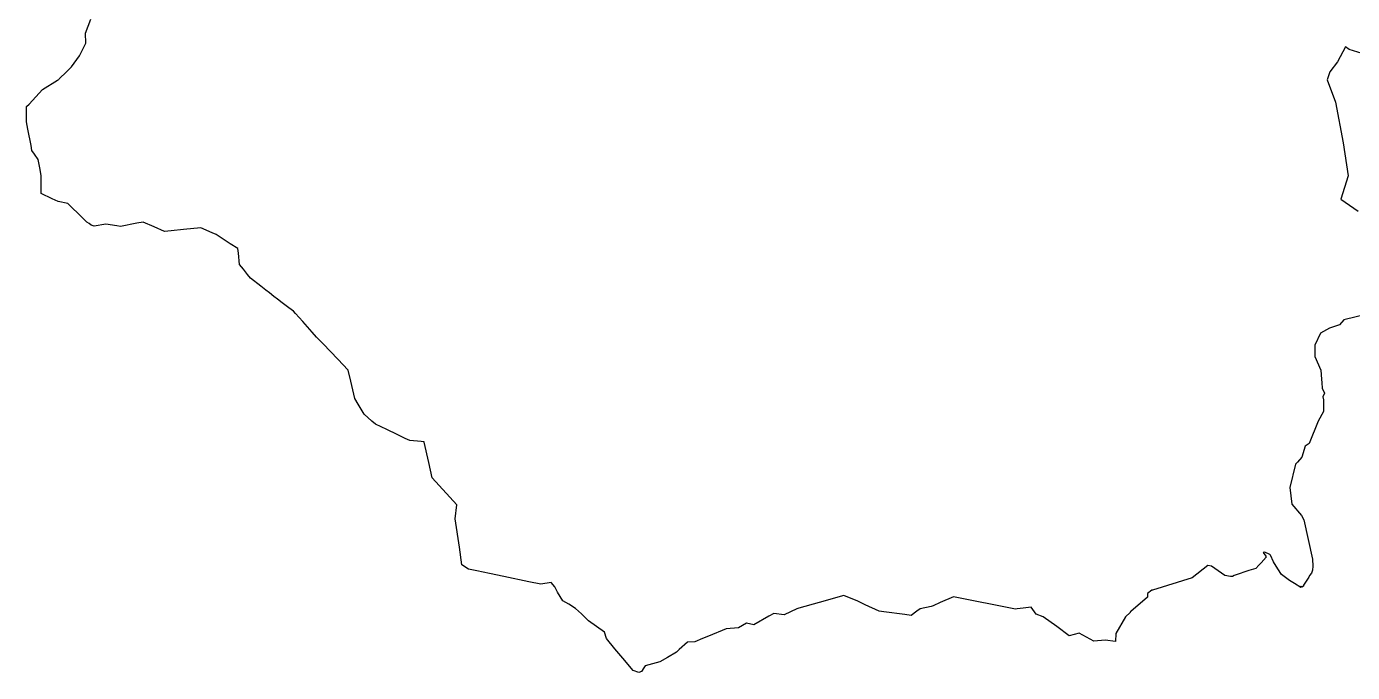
# Model space of a CAD drawing. Header units: metres. Extents: x 198218 to 208474, y 536547 to 547345.
# Drawn here: x 203112 to 206401, y 536547 to 538149 of the extents above; entities that cross this region are included whole.
import ezdxf

# ---------------------------------------------------------------- set-up
doc = ezdxf.new("R2010")
doc.units = ezdxf.units.M
doc.layers.add('ZONING', color=5, linetype='Continuous')

msp = doc.modelspace()

# ---------------------------------------------------------------- linework, layer by layer
at = {"layer": 'ZONING'}
for points in [[(206441, 537436.7), (206380.3, 537421.3), (206368.9, 537409.4), (206344.5, 537401.3), (206322.4, 537388.2), (206307.7, 537359.1), (206307.9, 537331.1), (206323.1, 537296.6), (206324.2, 537274.9), (206325.2, 537265.4), (206326.6, 537252.2), (206332, 537240.2), (206328.1, 537230.8), (206329.6, 537222.9), (206329.7, 537194.4), (206316.5, 537170.3), (206294.3, 537115), (206284.1, 537108.3), (206275.8, 537080.9), (206265.4, 537069.1), (206260, 537063.8), (206245.9, 537005.7), (206251, 536964.3), (206274.7, 536936.2), (206280.4, 536925.7), (206302.3, 536828.2), (206303.5, 536810.8), (206301.9, 536801.3), (206299.9, 536793.2), (206294.9, 536787.5), (206293.3, 536784), (206279.8, 536763.5), (206279.8, 536761.1), (206275.6, 536758.7), (206274.2, 536761.1), (206272.9, 536760.1), (206273.8, 536758.3), (206273.7, 536758.2), (206258, 536767.9), (206245.4, 536775.4), (206225.1, 536790.6), (206216.4, 536804.7), (206205.4, 536822), (206198.3, 536838.4), (206196.8, 536840), (206184.3, 536845.3), (206179.5, 536845), (206186.8, 536835.7), (206187.6, 536833.2), (206174.7, 536819.4), (206169.5, 536813.7), (206161.4, 536805.2), (206144.6, 536800), (206136.6, 536797.8), (206117.5, 536790.8), (206108.2, 536787.4), (206103.8, 536785.3), (206099, 536785.5), (206084.9, 536787.9), (206051.4, 536810.9), (206042.4, 536812.7), (206003.4, 536782.4), (205905.2, 536751.6), (205903.5, 536751.5), (205893.3, 536743), (205892.6, 536734.2), (205852, 536698.5), (205849.8, 536697.5), (205849.6, 536695.8), (205838.1, 536685.3), (205814.8, 536643.7), (205813.4, 536624.5), (205787.8, 536627.4), (205759.6, 536624.6), (205723.8, 536645.1), (205698.7, 536638.6), (205668.2, 536661.6), (205634.1, 536685.1), (205616.9, 536691.8), (205604, 536709.4), (205584.5, 536706.9), (205569.5, 536705.3), (205565.4, 536704), (205411.8, 536735.2), (205378.5, 536720.5), (205361.4, 536712.7), (205356.3, 536710.6), (205328.8, 536705), (205321.1, 536699.4), (205307.1, 536688.9), (205291.1, 536691), (205238.7, 536697.8), (205227, 536699.4), (205193, 536715.4), (205174.2, 536724.1), (205139.6, 536737.9), (205078.5, 536720.8), (205028, 536706.7), (205023.5, 536705.3), (204991.4, 536690.1), (204966, 536693.4), (204953.9, 536686.6), (204916.4, 536665.7), (204897.9, 536669.7), (204878.7, 536658), (204847.5, 536655.8), (204803.9, 536637.7), (204789.4, 536631.7), (204769.7, 536623.5), (204751.5, 536622.6), (204731.5, 536604.2), (204724.6, 536597.9), (204702.1, 536584.7), (204683.1, 536573.9), (204646.8, 536563.9), (204643.5, 536558.9), (204637.5, 536549.8), (204631.2, 536547.4), (204617.5, 536552.1), (204591.9, 536582.5), (204571.9, 536606.3), (204550.9, 536631.3), (204545.7, 536647.3), (204506.7, 536675.3), (204488.8, 536692.5), (204474.4, 536706.2), (204457.4, 536716.4), (204442.5, 536725.4), (204429.8, 536746.8), (204422.4, 536759.5), (204413.4, 536770.6), (204388.2, 536766.2), (204358.2, 536772.3), (204296, 536785.4), (204261.1, 536792.6), (204229.4, 536799.3), (204208.9, 536803.6), (204192.5, 536814), (204186.6, 536858.3), (204175.8, 536928.4), (204179.6, 536962.6), (204118.7, 537030.3), (204110.3, 537068), (204098.7, 537118.7), (204098.3, 537119.3), (204091.4, 537119.9), (204062.8, 537122.5), (204051.7, 537127.7), (204031.6, 537137.3), (204005.8, 537149.7), (203978.3, 537163), (203969.2, 537170.8), (203949.5, 537187.6), (203935, 537212.3), (203926.3, 537226.9), (203916.8, 537269.9), (203910.5, 537297.1), (203884.2, 537324.5), (203848, 537362.2), (203831.8, 537379), (203820.5, 537391.4), (203797.3, 537417.3), (203779.2, 537437.6), (203774.2, 537443.2), (203763.2, 537451.4), (203746.6, 537464), (203734.7, 537472.9), (203726, 537479.4), (203714.6, 537488.3), (203705.6, 537495.4), (203693.7, 537504.7), (203667.7, 537525), (203660.8, 537533.7), (203650.4, 537546.9), (203640.9, 537558.8), (203637.7, 537586.8), (203636.4, 537598.1), (203617.8, 537610.2), (203582.4, 537632.9), (203572.5, 537637.4), (203544.6, 537650), (203501.7, 537645.5), (203471, 537641.9), (203454.3, 537640.5), (203428.9, 537651.9), (203401.6, 537663.7), (203386, 537660.9), (203345.2, 537653.4), (203336.5, 537654.6), (203309.4, 537658.4), (203280.4, 537654.1), (203272.4, 537656.5), (203267.3, 537660.1), (203261.7, 537664.1), (203258.5, 537667.2), (203251.1, 537674.3), (203214.4, 537710), (203190.8, 537714.9), (203176.2, 537721.9), (203148.2, 537735), (203148.2, 537751.1), (203148.6, 537779.4), (203145, 537798.1), (203140.9, 537819.2), (203132.1, 537832.1), (203125.7, 537841.8), (203123.5, 537853.5), (203115.7, 537894.1), (203112.3, 537912.7), (203112.5, 537950.1), (203118.7, 537956.4), (203152.1, 537992.9), (203189.1, 538015.6), (203192.2, 538017.7), (203193.5, 538019), (203211.3, 538036.5), (203223.9, 538049), (203243.7, 538076.4), (203255.6, 538099.2), (203259.8, 538107.5), (203258.2, 538132.7), (203272, 538167.1)], [(206441, 537436.7), (206380.3, 537421.3), (206368.9, 537409.4), (206344.5, 537401.3), (206322.4, 537388.2), (206307.7, 537359.1), (206307.9, 537331.1), (206323.1, 537296.6), (206324.2, 537274.9), (206325.2, 537265.4), (206326.6, 537252.2), (206332, 537240.2), (206328.1, 537230.8), (206329.6, 537222.9), (206329.7, 537194.4), (206316.5, 537170.3), (206294.3, 537115), (206284.1, 537108.3), (206275.8, 537080.9), (206265.4, 537069.1), (206260, 537063.8), (206245.9, 537005.7), (206251, 536964.3), (206274.7, 536936.2), (206280.4, 536925.7), (206302.3, 536828.2), (206303.5, 536810.8), (206301.9, 536801.3), (206299.9, 536793.2), (206294.9, 536787.5), (206293.3, 536784), (206279.8, 536763.5), (206279.8, 536761.1), (206275.6, 536758.7), (206274.2, 536761.1), (206272.9, 536760.1), (206273.8, 536758.3), (206273.7, 536758.2), (206258, 536767.9), (206245.4, 536775.4), (206225.1, 536790.6), (206216.4, 536804.7), (206205.4, 536822), (206198.3, 536838.4), (206196.8, 536840), (206184.3, 536845.3), (206179.5, 536845), (206186.8, 536835.7), (206187.6, 536833.2), (206174.7, 536819.4), (206169.5, 536813.7), (206161.4, 536805.2), (206144.6, 536800), (206136.6, 536797.8), (206117.5, 536790.8), (206108.2, 536787.4), (206103.8, 536785.3), (206099, 536785.5), (206084.9, 536787.9), (206051.4, 536810.9), (206042.4, 536812.7), (206003.4, 536782.4), (205905.2, 536751.6), (205903.5, 536751.5), (205893.3, 536743), (205892.6, 536734.2), (205852, 536698.5), (205849.8, 536697.5), (205849.6, 536695.8), (205838.1, 536685.3), (205814.8, 536643.7), (205813.4, 536624.5), (205787.8, 536627.4), (205759.6, 536624.6), (205723.8, 536645.1), (205698.7, 536638.6), (205668.2, 536661.6), (205634.1, 536685.1), (205616.9, 536691.8), (205604, 536709.4), (205584.5, 536706.9), (205569.5, 536705.3), (205565.4, 536704), (205411.8, 536735.2), (205378.5, 536720.5), (205361.4, 536712.7), (205356.3, 536710.6), (205328.8, 536705), (205321.1, 536699.4), (205307.1, 536688.9), (205291.1, 536691), (205238.7, 536697.8), (205227, 536699.4), (205193, 536715.4), (205174.2, 536724.1), (205139.6, 536737.9), (205078.5, 536720.8), (205028, 536706.7), (205023.5, 536705.3), (204991.4, 536690.1), (204966, 536693.4), (204953.9, 536686.6), (204916.4, 536665.7), (204897.9, 536669.7), (204878.7, 536658), (204847.5, 536655.8), (204803.9, 536637.7), (204789.4, 536631.7), (204769.7, 536623.5), (204751.5, 536622.6), (204731.5, 536604.2), (204724.6, 536597.9), (204702.1, 536584.7), (204683.1, 536573.9), (204646.8, 536563.9), (204643.5, 536558.9), (204637.5, 536549.8), (204631.2, 536547.4), (204617.5, 536552.1), (204591.9, 536582.5), (204571.9, 536606.3), (204550.9, 536631.3), (204545.7, 536647.3), (204506.7, 536675.3), (204488.8, 536692.5), (204474.4, 536706.2), (204457.4, 536716.4), (204442.5, 536725.4), (204429.8, 536746.8), (204422.4, 536759.5), (204413.4, 536770.6), (204388.2, 536766.2), (204358.2, 536772.3), (204296, 536785.4), (204261.1, 536792.6), (204229.4, 536799.3), (204208.9, 536803.6), (204192.5, 536814), (204186.6, 536858.3), (204175.8, 536928.4), (204179.6, 536962.6), (204118.7, 537030.3), (204110.3, 537068), (204098.7, 537118.7), (204098.3, 537119.3), (204091.4, 537119.9), (204062.8, 537122.5), (204051.7, 537127.7), (204031.6, 537137.3), (204005.8, 537149.7), (203978.3, 537163), (203969.2, 537170.8), (203949.5, 537187.6), (203935, 537212.3), (203926.3, 537226.9), (203916.8, 537269.9), (203910.5, 537297.1), (203884.2, 537324.5), (203848, 537362.2), (203831.8, 537379), (203820.5, 537391.4), (203797.3, 537417.3), (203779.2, 537437.6), (203774.2, 537443.2), (203763.2, 537451.4), (203746.6, 537464), (203734.7, 537472.9), (203726, 537479.4), (203714.6, 537488.3), (203705.6, 537495.4), (203693.7, 537504.7), (203667.7, 537525), (203660.8, 537533.7), (203650.4, 537546.9), (203640.9, 537558.8), (203637.7, 537586.8), (203636.4, 537598.1), (203617.8, 537610.2), (203582.4, 537632.9), (203572.5, 537637.4), (203544.6, 537650), (203501.7, 537645.5), (203471, 537641.9), (203454.3, 537640.5), (203428.9, 537651.9), (203401.6, 537663.7), (203386, 537660.9), (203345.2, 537653.4), (203336.5, 537654.6), (203309.4, 537658.4), (203280.4, 537654.1), (203272.4, 537656.5), (203267.3, 537660.1), (203261.7, 537664.1), (203258.5, 537667.2), (203251.1, 537674.3), (203214.4, 537710), (203190.8, 537714.9), (203176.2, 537721.9), (203148.2, 537735), (203148.2, 537751.1), (203148.6, 537779.4), (203145, 537798.1), (203140.9, 537819.2), (203132.1, 537832.1), (203125.7, 537841.8), (203123.5, 537853.5), (203115.7, 537894.1), (203112.3, 537912.7), (203112.5, 537950.1), (203118.7, 537956.4), (203152.1, 537992.9), (203189.1, 538015.6), (203192.2, 538017.7), (203193.5, 538019), (203211.3, 538036.5), (203223.9, 538049), (203243.7, 538076.4), (203255.6, 538099.2), (203259.8, 538107.5), (203258.2, 538132.7), (203272, 538167.1)], [(206425.3, 538082.2), (206393.6, 538091.6), (206383.8, 538098.6), (206364, 538061.1), (206345.2, 538036.4), (206338.5, 538016.5), (206359.3, 537961.6), (206378.6, 537860.8), (206390.5, 537778.9), (206372.5, 537720.5), (206415.2, 537691.2)], [(206425.3, 538082.2), (206393.6, 538091.6), (206383.8, 538098.6), (206364, 538061.1), (206345.2, 538036.4), (206338.5, 538016.5), (206359.3, 537961.6), (206378.6, 537860.8), (206390.5, 537778.9), (206372.5, 537720.5), (206415.2, 537691.2)]]:
    msp.add_lwpolyline(points, dxfattribs=at)

doc.saveas('drawing.dxf')
